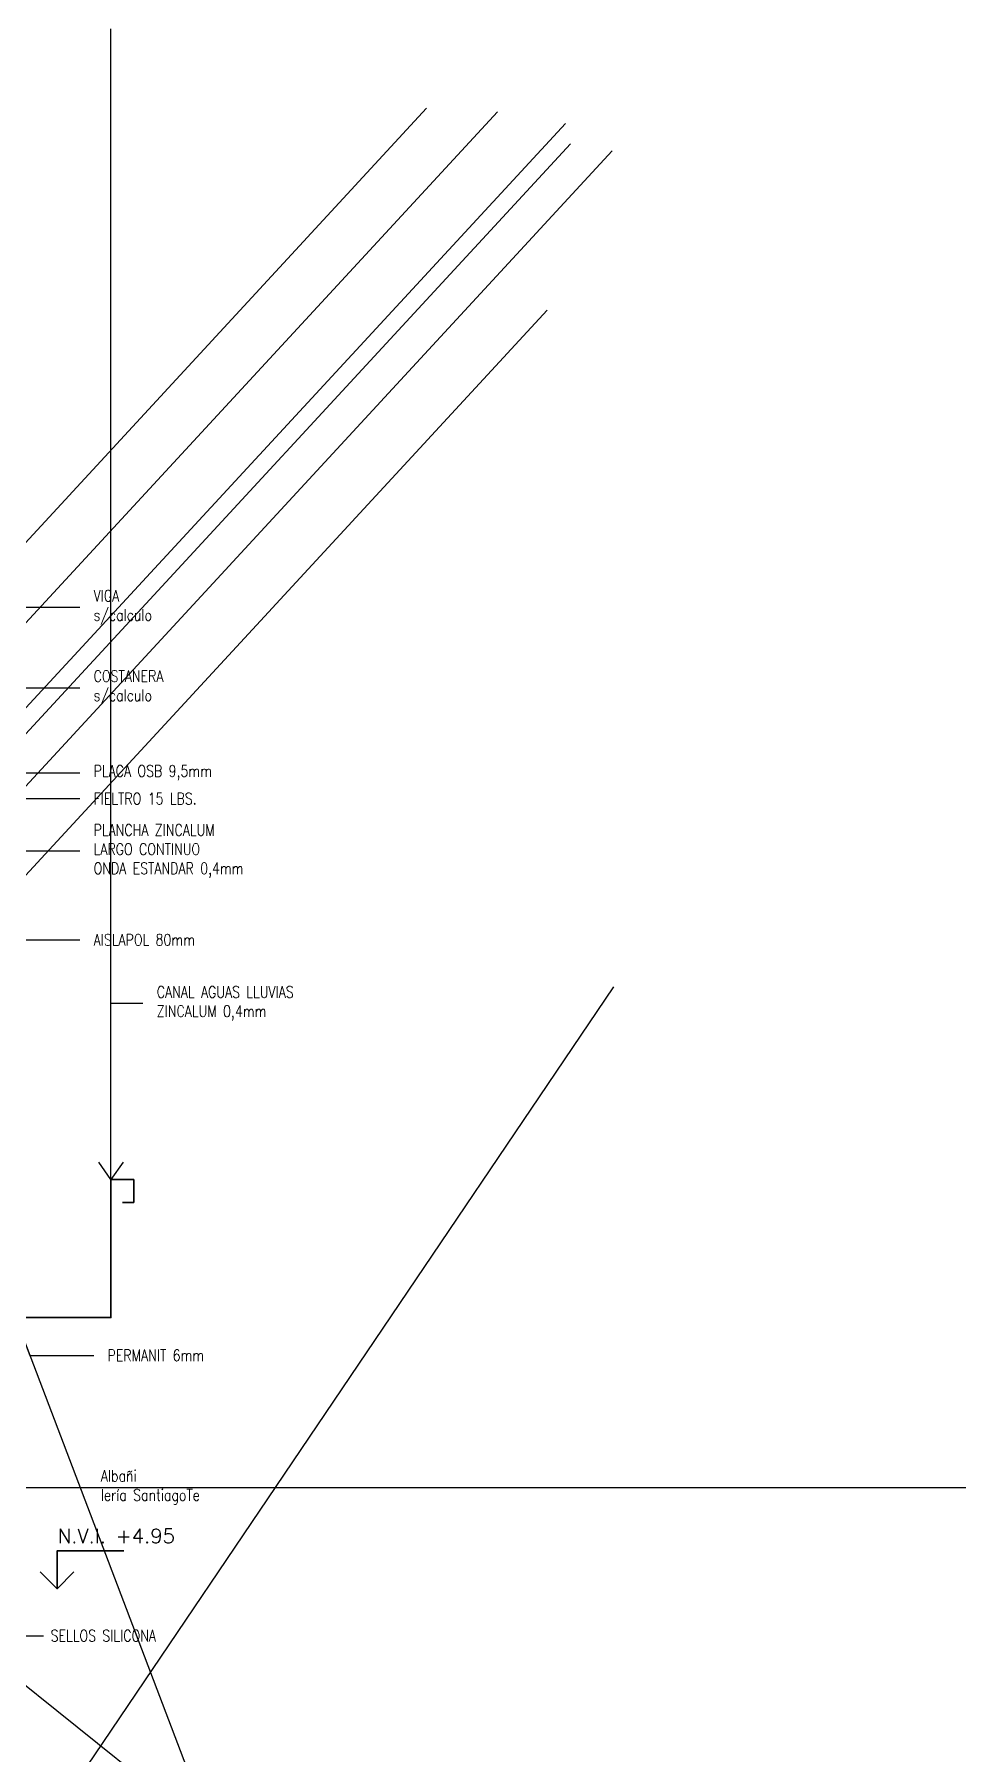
# Model space of a CAD drawing. Header units: metres. Extents: x 72 to 223, y -23 to 139.
# Drawn here: x 161.787 to 162.589, y 129.262 to 130.755 of the extents above; entities that cross this region are included whole.
import ezdxf

# ---------------------------------------------------------------- set-up
doc = ezdxf.new("R2010")
doc.units = ezdxf.units.M
doc.header["$LTSCALE"] = 5
doc.header["$MEASUREMENT"] = 0
doc.layers.get('0').update_dxf_attribs({"color": 30})
for name, color, linetype, lineweight in [('A-ANNO-NOTE', 7, 'Continuous', 35), ('A-ANNO-TEXT', 3, 'Continuous', 18), ('A-DETL-OTLN', 1, 'Continuous', 50), ('A-WALL-FULL-EXTR', 7, 'Continuous', 35)]:
    doc.layers.add(name, color=color, linetype=linetype, lineweight=lineweight)
doc.styles.add('E-ROMANS', font='romans.shx', dxfattribs={"width": 0.8})
doc.dimstyles.new('E-0005_TICK_18', dxfattribs={"dimscale": 0.001, "dimtxt": 9, "dimasz": 9, "dimexe": 4.5, "dimexo": 3, "dimgap": 4.5, "dimtad": 0, "dimdec": 0, "dimlfac": 1000, "dimzin": 0, "dimdsep": 46, "dimtxsty": 'E-ROMANS', "dimblk": 'OBLIQUE', "dimcen": 4.5, "dimclrd": 256, "dimclre": 256, "dimclrt": 256, "dimadec": 0, "dimazin": 0, "dimtfac": 1, "dimtdec": 0, "dimtmove": 1, "dimatfit": 3, "dimldrblk": 'OPEN90', "dimfxl": 1, "dimtfill": 1, "dimtolj": 1, "dimtzin": 0, "dimarcsym": 0})

# ---------------------------------------------------------------- blocks, each defined once
blk = doc.blocks.new('_Oblique')
at = {"color": 0, "linetype": 'ByBlock', "lineweight": -2}
blk.add_line((-0.5, -0.5), (0.5, 0.5), dxfattribs=at)
blk = doc.blocks.new('NIVEL DS')
for points in [[(0, 0), (0, 0.0658523979373058), (0.1162625308497809, 0.0658523979373058)], [(0.02935353699649568, 0.02935353699649568), (0, 0), (-0.02935353699649568, 0.02935353699649568)]]:
    blk.add_lwpolyline(points)
at = {"style": 'E-ROMANS'}
blk.add_attdef('NIVEL', (-7.275957614183426e-12, 0.07944050769401656), '', height=0.025, dxfattribs=at)

msp = doc.modelspace()

# ---------------------------------------------------------------- linework, layer by layer
at = {"layer": 'A-WALL-FULL-EXTR'}
for p, q in [((161.8737592339535, 129.7603797793208), (161.8737592339535, 129.7403797793208)), ((161.8737592339535, 129.7403797793208), (161.8637592339535, 129.7403797793208))]:
    msp.add_line(p, q, dxfattribs=at)
msp.add_lwpolyline([(161.8737592339535, 129.7603797793208), (161.8537592339536, 129.7603797793208), (161.8537592339536, 129.6403797793208), (161.7537592339535, 129.6403797793208), (161.7537592339535, 129.7803797793208)], dxfattribs=at)

# ---------------------------------------------------------------- block references
at = {"layer": 'A-ANNO-NOTE'}
ref = msp.add_blockref('NIVEL DS', (161.8068961212788, 129.4047509295194), dxfattribs=dict(at, xscale=0.5, yscale=0.5, zscale=0.5, rotation=0.0006953802876719094))
ref.add_attrib('NIVEL', 'N.V.I. +4.95', (161.8074908772985, 129.4444711905877), dxfattribs={"layer": '0', "height": 0.0125, "rotation": 0.0006953802877163316, "style": 'E-ROMANS'})

# ---------------------------------------------------------------- texts
at = {"layer": 'A-ANNO-NOTE', "char_height": 0.01, "attachment_point": 4, "style": 'E-ROMANS'}
for s, insert in [('VIGA\\Ps/calculo', (161.8386744147212, 130.2576227862924)), ('COSTANERA\\Ps/calculo', (161.8386744147212, 130.1877629140405)), ('FIELTRO 15 LBS.', (161.8386744147212, 130.0913682737197)), ('PLANCHA ZINCALUM \\PLARGO CONTINUO\\PONDA ESTANDAR 0,4mm', (161.8386744147212, 130.0458938146606)), ('AISLAPOL 80mm', (161.8386744147212, 129.9686818985477)), ('CANAL AGUAS LLUVIAS\\PZINCALUM 0,4mm', (161.8935381006673, 129.9134993243597)), ('PERMANIT 6mm', (161.8507564821978, 129.6076225642993)), ('Albañi\\Plería SantiagoTe', (161.8449074618103, 129.4929303961064)), ('SELLOS SILICONA', (161.8013595954789, 129.3640093423193))]:
    msp.add_mtext(s, dxfattribs=dict(at, insert=insert))
at = {"layer": 'A-ANNO-TEXT', "insert": (161.8386744147212, 130.1138820822218), "char_height": 0.01, "attachment_point": 4, "style": 'E-ROMANS'}
msp.add_mtext('PLACA OSB 9,5mm', dxfattribs=at)

# ---------------------------------------------------------------- leaders
at = {"layer": 'A-ANNO-NOTE'}
for points in [[(161.2364111630296, 130.2199444652833), (161.345109416733, 130.3359777387778), (161.3711188211982, 130.3359777387778)], [(161.8537592339536, 129.7603797793208), (161.8537592339536, 129.9134993243597), (161.8815521522112, 129.9134993243596)], [(161.4496642726725, 129.9564331437281), (161.7276854811934, 130.2576227862923), (161.826688466265, 130.2576227862923)], [(161.5113863073622, 129.9534388090566), (161.7276854811934, 130.1877629140404), (161.826688466265, 130.1877629140404)], [(161.5746909447856, 129.9256241926113), (161.7276854811934, 130.0913682737196), (161.826688466265, 130.0913682737196)], [(161.610921133464, 129.9193991046204), (161.7276854811934, 130.0458938146605), (161.826688466265, 130.0458938146605)], [(161.5544445354189, 129.7810042072919), (161.7276854811934, 129.9686818985476), (161.826688466265, 129.9686818985476)], [(161.7306392120625, 129.0994819946622), (161.7692740944956, 129.1566237402079), (161.838770393481, 129.1566237402079)], [(161.7406392293879, 129.7195411401007), (161.7832280074675, 129.6076225642992), (161.8387705337416, 129.6076225642992)], [(161.740639229388, 129.4929303961061), (161.838770533742, 129.4929303961064)], [(161.6769219160676, 129.4031389349211), (161.7257263684251, 129.3640093423193), (161.7952226674105, 129.3640093423193)]]:
    msp.add_leader(points, dimstyle='E-0005_TICK_18', override={"dimscale": 0.01, "dimasz": 1.5, "dimtad": 0, "dimldrblk": 'Open90'}, dxfattribs=at)
at = {"layer": 'A-DETL-OTLN'}
msp.add_leader([(161.5702528061123, 129.9433300175506), (161.7276854811934, 130.1138820822217), (161.826688466265, 130.1138820822217)], dimstyle='E-0005_TICK_18', override={"dimscale": 0.01, "dimasz": 1.5, "dimtad": 0, "dimldrblk": 'Open90'}, dxfattribs=at)

doc.saveas('drawing.dxf')
